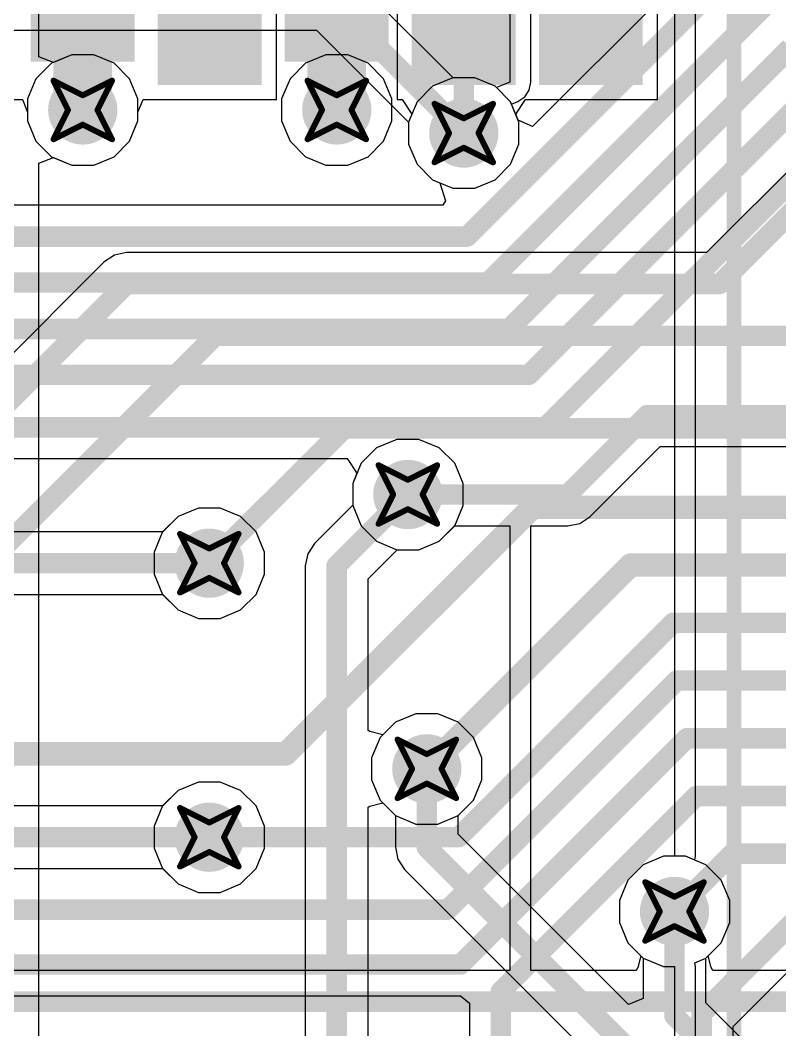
# Model space of a CAD drawing. Header units: inches. Extents: x -3 to 289, y -11 to 89.
# Drawn here: x 54.1 to 60.68, y 19.19 to 27.94 of the extents above; entities that cross this region are included whole.
import ezdxf

# ---------------------------------------------------------------- set-up
doc = ezdxf.new("R2010")
doc.units = ezdxf.units.IN
for name, color, linetype in [('Bottom Layer', 5, 'Continuous'), ('Drill Drawing', 1, 'Continuous'), ('Layer 1', 16, 'Continuous'), ('Layer 2', 76, 'Continuous'), ('Top Layer', 1, 'Continuous'), ('Top Overlay', 2, 'Continuous'), ('Top Paste', 8, 'Continuous'), ('Top Solder', 216, 'Continuous'), ('Via Holes', 16, 'Continuous')]:
    doc.layers.add(name, color=color, linetype=linetype)

# ---------------------------------------------------------------- blocks, each defined once
blk = doc.blocks.new('693071010811_2')
at = {"layer": 'Top Layer'}
for points in [[(-6.185, -2.525), (-5.385, -2.525), (-5.385, -4.0249), (-6.185, -4.0249)], [(-5.085, -2.525), (-4.285, -2.525), (-4.285, -4.0249), (-5.085, -4.0249)], [(-2.885, -2.525), (-2.085, -2.525), (-2.085, -4.0249), (-2.885, -4.0249)], [(-3.985, -2.725), (-3.185, -2.725), (-3.185, -4.2249), (-3.985, -4.2249)], [(-1.785, -2.725), (-0.985, -2.725), (-0.985, -4.2249), (-1.785, -4.2249)]]:
    blk.add_hatch(color=1, dxfattribs=at).paths.add_polyline_path(points)
at = {"layer": 'Top Paste'}
for points in [[(-6.185, -2.525), (-5.385, -2.525), (-5.385, -4.0249), (-6.185, -4.0249)], [(-5.085, -2.525), (-4.285, -2.525), (-4.285, -4.0249), (-5.085, -4.0249)], [(-2.885, -2.525), (-2.085, -2.525), (-2.085, -4.0249), (-2.885, -4.0249)], [(-3.985, -2.725), (-3.185, -2.725), (-3.185, -4.2249), (-3.985, -4.2249)], [(-1.785, -2.725), (-0.985, -2.725), (-0.985, -4.2249), (-1.785, -4.2249)]]:
    blk.add_hatch(color=8, dxfattribs=at).paths.add_polyline_path(points)
at = {"layer": 'Top Solder'}
for points in [[(-6.235, -2.475), (-5.335, -2.475), (-5.335, -4.0749), (-6.235, -4.0749)], [(-5.135, -2.475), (-4.235, -2.475), (-4.235, -4.0749), (-5.135, -4.0749)], [(-2.935, -2.475), (-2.035, -2.475), (-2.035, -4.0749), (-2.935, -4.0749)], [(-4.035, -2.675), (-3.135, -2.675), (-3.135, -4.2749), (-4.035, -4.2749)], [(-1.835, -2.675), (-0.935, -2.675), (-0.935, -4.2749), (-1.835, -4.2749)]]:
    blk.add_hatch(color=216, dxfattribs=at).paths.add_polyline_path(points)
at = {"layer": 'Top Overlay', "const_width": 0.127}
blk.add_lwpolyline([(-7.025, 7.175), (-7.025, -4.9439)], dxfattribs=at)

msp = doc.modelspace()

# ---------------------------------------------------------------- hatches: boundary and pattern name
at = {"layer": 'Bottom Layer'}
h = msp.add_hatch(color=5, dxfattribs=at)
edge = h.paths.add_edge_path()
edge.add_arc((54.639, 27.1576), 0.3, 0, 360)
h = msp.add_hatch(color=5, dxfattribs=at)
edge = h.paths.add_edge_path()
edge.add_arc((56.839, 27.1576), 0.3, 0, 360)
h = msp.add_hatch(color=5, dxfattribs=at)
edge = h.paths.add_edge_path()
edge.add_arc((57.939, 26.9576), 0.3, 0, 360)
h = msp.add_hatch(color=5, dxfattribs=at)
edge = h.paths.add_edge_path()
edge.add_arc((57.4549, 23.8268), 0.3, 0, 360)
h = msp.add_hatch(color=5, dxfattribs=at)
edge = h.paths.add_edge_path()
edge.add_arc((55.735, 23.2318), 0.3, 0, 360)
h = msp.add_hatch(color=5, dxfattribs=at)
edge = h.paths.add_edge_path()
edge.add_arc((57.6186, 21.4506), 0.3, 0, 360)
h = msp.add_hatch(color=5, dxfattribs=at)
edge = h.paths.add_edge_path()
edge.add_arc((55.735, 20.8583), 0.3, 0, 360)
h = msp.add_hatch(color=5, dxfattribs=at)
edge = h.paths.add_edge_path()
edge.add_arc((59.764, 20.2155), 0.3, 0, 360)
at = {"layer": 'Layer 1'}
h = msp.add_hatch(color=16, dxfattribs=at)
edge = h.paths.add_edge_path()
edge.add_arc((54.639, 27.1576), 0.3, 0, 360)
h = msp.add_hatch(color=16, dxfattribs=at)
edge = h.paths.add_edge_path()
edge.add_arc((56.839, 27.1576), 0.3, 0, 360)
h = msp.add_hatch(color=16, dxfattribs=at)
edge = h.paths.add_edge_path()
edge.add_arc((57.939, 26.9576), 0.3, 0, 360)
h = msp.add_hatch(color=16, dxfattribs=at)
edge = h.paths.add_edge_path()
edge.add_arc((57.4549, 23.8268), 0.3, 0, 360)
h = msp.add_hatch(color=16, dxfattribs=at)
edge = h.paths.add_edge_path()
edge.add_arc((55.735, 23.2318), 0.3, 0, 360)
h = msp.add_hatch(color=16, dxfattribs=at)
edge = h.paths.add_edge_path()
edge.add_arc((57.6186, 21.4506), 0.3, 0, 360)
h = msp.add_hatch(color=16, dxfattribs=at)
edge = h.paths.add_edge_path()
edge.add_arc((55.735, 20.8583), 0.3, 0, 360)
h = msp.add_hatch(color=16, dxfattribs=at)
edge = h.paths.add_edge_path()
edge.add_arc((59.764, 20.2155), 0.3, 0, 360)
at = {"layer": 'Layer 2'}
h = msp.add_hatch(color=76, dxfattribs=at)
edge = h.paths.add_edge_path()
edge.add_arc((54.639, 27.1576), 0.3, 0, 360)
h = msp.add_hatch(color=76, dxfattribs=at)
edge = h.paths.add_edge_path()
edge.add_arc((56.839, 27.1576), 0.3, 0, 360)
h = msp.add_hatch(color=76, dxfattribs=at)
edge = h.paths.add_edge_path()
edge.add_arc((57.939, 26.9576), 0.3, 0, 360)
h = msp.add_hatch(color=76, dxfattribs=at)
edge = h.paths.add_edge_path()
edge.add_arc((57.4549, 23.8268), 0.3, 0, 360)
h = msp.add_hatch(color=76, dxfattribs=at)
edge = h.paths.add_edge_path()
edge.add_arc((55.735, 23.2318), 0.3, 0, 360)
h = msp.add_hatch(color=76, dxfattribs=at)
edge = h.paths.add_edge_path()
edge.add_arc((57.6186, 21.4506), 0.3, 0, 360)
h = msp.add_hatch(color=76, dxfattribs=at)
edge = h.paths.add_edge_path()
edge.add_arc((55.735, 20.8583), 0.3, 0, 360)
h = msp.add_hatch(color=76, dxfattribs=at)
edge = h.paths.add_edge_path()
edge.add_arc((59.764, 20.2155), 0.3, 0, 360)
at = {"layer": 'Top Layer'}
h = msp.add_hatch(color=1, dxfattribs=at)
edge = h.paths.add_edge_path()
edge.add_arc((54.639, 27.1576), 0.3, 0, 360)
h = msp.add_hatch(color=1, dxfattribs=at)
edge = h.paths.add_edge_path()
edge.add_arc((56.839, 27.1576), 0.3, 0, 360)
h = msp.add_hatch(color=1, dxfattribs=at)
edge = h.paths.add_edge_path()
edge.add_arc((57.939, 26.9576), 0.3, 0, 360)
h = msp.add_hatch(color=1, dxfattribs=at)
edge = h.paths.add_edge_path()
edge.add_arc((57.4549, 23.8268), 0.3, 0, 360)
h = msp.add_hatch(color=1, dxfattribs=at)
edge = h.paths.add_edge_path()
edge.add_arc((55.735, 23.2318), 0.3, 0, 360)
h = msp.add_hatch(color=1, dxfattribs=at)
edge = h.paths.add_edge_path()
edge.add_arc((57.6186, 21.4506), 0.3, 0, 360)
h = msp.add_hatch(color=1, dxfattribs=at)
edge = h.paths.add_edge_path()
edge.add_arc((55.735, 20.8583), 0.3, 0, 360)
h = msp.add_hatch(color=1, dxfattribs=at)
edge = h.paths.add_edge_path()
edge.add_arc((59.764, 20.2155), 0.3, 0, 360)
at = {"layer": 'Via Holes'}
h = msp.add_hatch(color=7, dxfattribs=at)
edge = h.paths.add_edge_path()
edge.add_arc((54.639, 27.1576), 0.15, 0, 360)
h = msp.add_hatch(color=7, dxfattribs=at)
edge = h.paths.add_edge_path()
edge.add_arc((56.839, 27.1576), 0.15, 0, 360)
h = msp.add_hatch(color=7, dxfattribs=at)
edge = h.paths.add_edge_path()
edge.add_arc((57.939, 26.9576), 0.15, 0, 360)
h = msp.add_hatch(color=7, dxfattribs=at)
edge = h.paths.add_edge_path()
edge.add_arc((57.4549, 23.8268), 0.15, 0, 360)
h = msp.add_hatch(color=7, dxfattribs=at)
edge = h.paths.add_edge_path()
edge.add_arc((55.735, 23.2318), 0.15, 0, 360)
h = msp.add_hatch(color=7, dxfattribs=at)
edge = h.paths.add_edge_path()
edge.add_arc((57.6186, 21.4506), 0.15, 0, 360)
h = msp.add_hatch(color=7, dxfattribs=at)
edge = h.paths.add_edge_path()
edge.add_arc((55.735, 20.8583), 0.15, 0, 360)
h = msp.add_hatch(color=7, dxfattribs=at)
edge = h.paths.add_edge_path()
edge.add_arc((59.764, 20.2155), 0.15, 0, 360)

# ---------------------------------------------------------------- linework, layer by layer
at = {"layer": 'Bottom Layer'}
for p, q in [((60.4033, 28.8822), (58.5341, 27.013)), ((58.339, 28.8374), (58.339, 27.3993)), ((58.5202, 27.3993), (58.5202, 28.8374)), ((56.7439, 27.6354), (56.5683, 27.5627)), ((56.934, 27.6354), (56.7439, 27.6354)), ((57.1096, 27.5627), (56.934, 27.6354)), ((56.5683, 27.5627), (56.4339, 27.4283)), ((57.244, 27.4283), (57.1096, 27.5627)), ((56.4339, 27.4283), (56.3612, 27.2527)), ((57.3168, 27.2527), (57.244, 27.4283)), ((57.8439, 27.4354), (57.6683, 27.3627)), ((58.034, 27.4354), (57.8439, 27.4354)), ((58.2096, 27.3627), (58.034, 27.4354)), ((58.339, 27.3993), (58.2216, 27.3507)), ((58.5065, 27.3299), (58.5202, 27.3993)), ((57.6683, 27.3627), (57.5339, 27.2283)), ((58.2216, 27.3507), (58.2096, 27.3627)), ((58.4672, 27.2711), (58.5065, 27.3299)), ((56.3612, 27.2527), (56.3612, 27.0626)), ((57.3168, 27.0626), (57.3168, 27.2527)), ((57.5339, 27.2283), (57.4612, 27.0527)), ((58.3522, 27.2085), (58.4083, 27.2318)), ((58.4101, 27.0687), (58.3522, 27.2085)), ((58.4083, 27.2318), (58.4672, 27.2711)), ((56.3612, 27.0626), (56.4339, 26.887)), ((57.244, 26.887), (57.3168, 27.0626)), ((57.4612, 27.0527), (57.4612, 26.8626)), ((58.5341, 27.013), (58.4101, 27.0687)), ((56.4339, 26.887), (56.5683, 26.7526)), ((57.1096, 26.7526), (57.244, 26.887)), ((57.4612, 26.8626), (57.5339, 26.687)), ((56.5683, 26.7526), (56.7439, 26.6798)), ((56.7439, 26.6798), (56.934, 26.6798)), ((56.934, 26.6798), (57.1096, 26.7526)), ((57.5339, 26.687), (57.6683, 26.5526)), ((57.6683, 26.5526), (57.7321, 26.5261)), ((57.7321, 26.5261), (57.7817, 26.3691)), ((57.7579, 26.3323), (53.0342, 26.3323)), ((57.7817, 26.3691), (57.7579, 26.3323)), ((59.0313, 23.6345), (59.6387, 24.2419)), ((59.6387, 24.2419), (66.8904, 24.2419)), ((8.6649, 24.1375), (56.929, 24.1375)), ((56.929, 24.1375), (57.0139, 24.0105)), ((57.0139, 24.0105), (56.9771, 23.9218)), ((56.9771, 23.9218), (56.9771, 23.7318)), ((55.64, 23.7096), (55.4644, 23.6368)), ((55.8301, 23.7096), (55.64, 23.7096)), ((56.0057, 23.6368), (55.8301, 23.7096)), ((56.9771, 23.7318), (57.0499, 23.5561)), ((55.4644, 23.6368), (55.3313, 23.5037)), ((56.1401, 23.5024), (56.0057, 23.6368)), ((58.943, 23.5756), (59.0313, 23.6345)), ((57.0499, 23.5561), (57.1843, 23.4217)), ((57.7256, 23.4217), (57.8587, 23.5549)), ((57.8587, 23.5549), (58.339, 23.5549)), ((58.339, 23.5549), (58.339, 19.7052)), ((58.5202, 19.7052), (58.5202, 23.5549)), ((58.5202, 23.5549), (58.839, 23.5549)), ((58.839, 23.5549), (58.943, 23.5756)), ((55.3313, 23.5037), (16.4567, 23.5037)), ((56.2128, 23.3268), (56.1401, 23.5024)), ((57.1843, 23.4217), (57.3599, 23.349)), ((57.3599, 23.349), (57.55, 23.349)), ((57.55, 23.349), (57.7256, 23.4217)), ((56.2128, 23.1367), (56.2128, 23.3268)), ((56.1401, 22.9611), (56.2128, 23.1367)), ((16.5694, 22.9598), (55.3313, 22.9598)), ((55.3313, 22.9598), (55.4644, 22.8267)), ((56.0057, 22.8267), (56.1401, 22.9611)), ((55.4644, 22.8267), (55.64, 22.754)), ((55.8301, 22.754), (56.0057, 22.8267)), ((55.64, 22.754), (55.8301, 22.754)), ((57.5235, 21.9284), (57.3479, 21.8556)), ((57.7136, 21.9284), (57.5235, 21.9284)), ((57.8892, 21.8556), (57.7136, 21.9284)), ((57.3479, 21.8556), (57.2135, 21.7212)), ((58.0236, 21.7212), (57.8892, 21.8556)), ((57.2135, 21.7212), (57.1408, 21.5456)), ((58.0964, 21.5456), (58.0236, 21.7212)), ((57.1408, 21.5456), (57.1408, 21.3556)), ((58.0964, 21.3556), (58.0964, 21.5456)), ((57.1408, 21.3556), (57.2135, 21.1799)), ((58.0236, 21.1799), (58.0964, 21.3556)), ((55.4644, 21.2634), (55.33, 21.129)), ((55.64, 21.3361), (55.4644, 21.2634)), ((55.8301, 21.3361), (55.64, 21.3361)), ((56.0057, 21.2634), (55.8301, 21.3361)), ((56.1401, 21.129), (56.0057, 21.2634)), ((57.2135, 21.1799), (57.3479, 21.0455)), ((57.8892, 21.0455), (58.0236, 21.1799)), ((55.33, 21.129), (55.2572, 20.9534)), ((56.2128, 20.9534), (56.1401, 21.129)), ((57.3479, 21.0455), (57.5235, 20.9728)), ((57.7136, 20.9728), (57.8892, 21.0455)), ((55.2572, 20.9534), (55.2572, 20.7633)), ((56.2128, 20.7633), (56.2128, 20.9534)), ((57.5235, 20.9728), (57.7136, 20.9728)), ((55.2572, 20.7633), (55.33, 20.5877)), ((56.1401, 20.5877), (56.2128, 20.7633)), ((59.6689, 20.6933), (59.4933, 20.6206)), ((59.859, 20.6933), (59.6689, 20.6933)), ((60.0346, 20.6206), (59.859, 20.6933)), ((55.33, 20.5877), (55.4644, 20.4533)), ((56.0057, 20.4533), (56.1401, 20.5877)), ((59.4933, 20.6206), (59.3589, 20.4862)), ((60.169, 20.4862), (60.0346, 20.6206)), ((59.3589, 20.4862), (59.2862, 20.3106)), ((60.2418, 20.3106), (60.169, 20.4862)), ((55.4644, 20.4533), (55.64, 20.3805)), ((55.64, 20.3805), (55.8301, 20.3805)), ((55.8301, 20.3805), (56.0057, 20.4533)), ((59.2862, 20.3106), (59.2862, 20.1205)), ((60.2418, 20.1205), (60.2418, 20.3106)), ((59.2862, 20.1205), (59.3589, 19.9449)), ((60.169, 19.9449), (60.2418, 20.1205)), ((59.3589, 19.9449), (59.4715, 19.8322)), ((60.0564, 19.8322), (60.169, 19.9449)), ((59.4715, 19.8322), (59.4466, 19.7295)), ((60.0813, 19.7295), (60.0564, 19.8322)), ((58.339, 19.7052), (24.0739, 19.7052)), ((59.4326, 19.7052), (58.5202, 19.7052)), ((59.4466, 19.7295), (59.4326, 19.7052)), ((60.0953, 19.7052), (60.0813, 19.7295)), ((64.4349, 19.7052), (60.0953, 19.7052))]:
    msp.add_line(p, q, dxfattribs=at)
at = {"layer": 'Bottom Layer', "const_width": 0.1778}
for points in [[(57.9661, 26.0604), (60.5956, 28.6899)], [(58.1504, 25.6626), (60.5832, 28.0954)], [(58.3311, 25.2596), (60.7686, 27.6971)], [(58.5017, 24.8633), (60.9372, 27.2988)], [(58.6465, 24.4094), (61.1216, 26.8845)], [(52.9216, 26.0604), (57.9661, 26.0604)], [(38.057, 25.6626), (58.1504, 25.6626)], [(24.3911, 25.2596), (58.3311, 25.2596)], [(23.6163, 24.8633), (58.5017, 24.8633)], [(58.839, 23.8268), (59.526, 24.5139)], [(59.526, 24.5139), (67.2942, 24.5139)], [(8.2611, 24.4094), (58.6465, 24.4094)], [(57.4549, 23.8268), (58.839, 23.8268)], [(16.4567, 23.2318), (55.735, 23.2318)], [(23.6701, 19.4333), (64.5476, 19.4333)]]:
    msp.add_lwpolyline(points, dxfattribs=at)
at = {"layer": 'Bottom Layer', "const_width": 0.0889}
for points in [[(57.9216, 26.0604, 1), (58.0105, 26.0604, 1)], [(57.9216, 26.0604, 1), (58.0105, 26.0604, 1)], [(58.106, 25.6626, 1), (58.1949, 25.6626, 1)], [(58.106, 25.6626, 1), (58.1949, 25.6626, 1)], [(58.2867, 25.2596, 1), (58.3756, 25.2596, 1)], [(58.2867, 25.2596, 1), (58.3756, 25.2596, 1)], [(58.4573, 24.8633, 1), (58.5462, 24.8633, 1)], [(58.4573, 24.8633, 1), (58.5462, 24.8633, 1)], [(59.4816, 24.5139, 1), (59.5705, 24.5139, 1)], [(59.4816, 24.5139, 1), (59.5705, 24.5139, 1)], [(58.6021, 24.4094, 1), (58.691, 24.4094, 1)], [(58.6021, 24.4094, 1), (58.691, 24.4094, 1)], [(57.4105, 23.8268, 1), (57.4994, 23.8268, 1)], [(58.7945, 23.8268, 1), (58.8834, 23.8268, 1)], [(58.7945, 23.8268, 1), (58.8834, 23.8268, 1)], [(55.6906, 23.2318, 1), (55.7795, 23.2318, 1)]]:
    msp.add_lwpolyline(points, format="xyb", close=True, dxfattribs=at)
at = {"layer": 'Drill Drawing', "const_width": 0.0508}
for points in [[(54.385, 27.4116), (54.639, 27.2846)], [(54.385, 27.4116), (54.512, 27.1576)], [(54.639, 27.2846), (54.893, 27.4116)], [(54.766, 27.1576), (54.893, 27.4116)], [(56.585, 27.4116), (56.839, 27.2846)], [(56.585, 27.4116), (56.712, 27.1576)], [(56.839, 27.2846), (57.093, 27.4116)], [(56.966, 27.1576), (57.093, 27.4116)], [(57.685, 27.2116), (57.939, 27.0846)], [(57.685, 27.2116), (57.812, 26.9576)], [(57.939, 27.0846), (58.193, 27.2116)], [(58.066, 26.9576), (58.193, 27.2116)], [(54.385, 26.9036), (54.512, 27.1576)], [(54.766, 27.1576), (54.893, 26.9036)], [(56.585, 26.9036), (56.712, 27.1576)], [(56.966, 27.1576), (57.093, 26.9036)], [(54.385, 26.9036), (54.639, 27.0306)], [(54.639, 27.0306), (54.893, 26.9036)], [(56.585, 26.9036), (56.839, 27.0306)], [(56.839, 27.0306), (57.093, 26.9036)], [(57.685, 26.7036), (57.812, 26.9576)], [(58.066, 26.9576), (58.193, 26.7036)], [(57.685, 26.7036), (57.939, 26.8306)], [(57.939, 26.8306), (58.193, 26.7036)], [(57.2009, 24.0808), (57.4549, 23.9538)], [(57.2009, 24.0808), (57.3279, 23.8268)], [(57.4549, 23.9538), (57.7089, 24.0808)], [(57.5819, 23.8268), (57.7089, 24.0808)], [(57.2009, 23.5728), (57.3279, 23.8268)], [(57.5819, 23.8268), (57.7089, 23.5728)], [(57.2009, 23.5728), (57.4549, 23.6998)], [(57.4549, 23.6998), (57.7089, 23.5728)], [(55.481, 23.4858), (55.735, 23.3588)], [(55.481, 23.4858), (55.608, 23.2318)], [(55.735, 23.3588), (55.989, 23.4858)], [(55.862, 23.2318), (55.989, 23.4858)], [(55.481, 22.9778), (55.608, 23.2318)], [(55.862, 23.2318), (55.989, 22.9778)], [(55.481, 22.9778), (55.735, 23.1048)], [(55.735, 23.1048), (55.989, 22.9778)], [(57.3646, 21.7046), (57.6186, 21.5776)], [(57.3646, 21.7046), (57.4916, 21.4506)], [(57.6186, 21.5776), (57.8726, 21.7046)], [(57.7456, 21.4506), (57.8726, 21.7046)], [(57.3646, 21.1966), (57.4916, 21.4506)], [(57.7456, 21.4506), (57.8726, 21.1966)], [(57.3646, 21.1966), (57.6186, 21.3236)], [(57.6186, 21.3236), (57.8726, 21.1966)], [(55.481, 21.1123), (55.735, 20.9853)], [(55.481, 21.1123), (55.608, 20.8583)], [(55.735, 20.9853), (55.989, 21.1123)], [(55.862, 20.8583), (55.989, 21.1123)], [(55.481, 20.6043), (55.608, 20.8583)], [(55.862, 20.8583), (55.989, 20.6043)], [(55.481, 20.6043), (55.735, 20.7313)], [(55.735, 20.7313), (55.989, 20.6043)], [(59.51, 20.4695), (59.764, 20.3425)], [(59.51, 20.4695), (59.637, 20.2155)], [(59.764, 20.3425), (60.018, 20.4695)], [(59.891, 20.2155), (60.018, 20.4695)], [(59.51, 19.9615), (59.637, 20.2155)], [(59.891, 20.2155), (60.018, 19.9615)], [(59.51, 19.9615), (59.764, 20.0885)], [(59.764, 20.0885), (60.018, 19.9615)]]:
    msp.add_lwpolyline(points, dxfattribs=at)
at = {"layer": 'Drill Drawing', "const_width": 0.0254}
for points in [[(54.3723, 27.4116, 1), (54.3977, 27.4116, 1)], [(54.3723, 27.4116, 1), (54.3977, 27.4116, 1)], [(54.8803, 27.4116, 1), (54.9057, 27.4116, 1)], [(54.8803, 27.4116, 1), (54.9057, 27.4116, 1)], [(56.5723, 27.4116, 1), (56.5977, 27.4116, 1)], [(56.5723, 27.4116, 1), (56.5977, 27.4116, 1)], [(57.0803, 27.4116, 1), (57.1057, 27.4116, 1)], [(57.0803, 27.4116, 1), (57.1057, 27.4116, 1)], [(54.6263, 27.2846, 1), (54.6517, 27.2846, 1)], [(54.6263, 27.2846, 1), (54.6517, 27.2846, 1)], [(56.8263, 27.2846, 1), (56.8517, 27.2846, 1)], [(56.8263, 27.2846, 1), (56.8517, 27.2846, 1)], [(57.6723, 27.2116, 1), (57.6977, 27.2116, 1)], [(57.6723, 27.2116, 1), (57.6977, 27.2116, 1)], [(58.1803, 27.2116, 1), (58.2057, 27.2116, 1)], [(58.1803, 27.2116, 1), (58.2057, 27.2116, 1)], [(54.4993, 27.1576, 1), (54.5247, 27.1576, 1)], [(54.4993, 27.1576, 1), (54.5247, 27.1576, 1)], [(54.7533, 27.1576, 1), (54.7787, 27.1576, 1)], [(54.7533, 27.1576, 1), (54.7787, 27.1576, 1)], [(56.6993, 27.1576, 1), (56.7247, 27.1576, 1)], [(56.6993, 27.1576, 1), (56.7247, 27.1576, 1)], [(56.9533, 27.1576, 1), (56.9787, 27.1576, 1)], [(56.9533, 27.1576, 1), (56.9787, 27.1576, 1)], [(57.9263, 27.0846, 1), (57.9517, 27.0846, 1)], [(57.9263, 27.0846, 1), (57.9517, 27.0846, 1)], [(54.6263, 27.0306, 1), (54.6517, 27.0306, 1)], [(54.6263, 27.0306, 1), (54.6517, 27.0306, 1)], [(56.8263, 27.0306, 1), (56.8517, 27.0306, 1)], [(56.8263, 27.0306, 1), (56.8517, 27.0306, 1)], [(57.7993, 26.9576, 1), (57.8247, 26.9576, 1)], [(57.7993, 26.9576, 1), (57.8247, 26.9576, 1)], [(58.0533, 26.9576, 1), (58.0787, 26.9576, 1)], [(58.0533, 26.9576, 1), (58.0787, 26.9576, 1)], [(54.3723, 26.9036, 1), (54.3977, 26.9036, 1)], [(54.3723, 26.9036, 1), (54.3977, 26.9036, 1)], [(54.8803, 26.9036, 1), (54.9057, 26.9036, 1)], [(54.8803, 26.9036, 1), (54.9057, 26.9036, 1)], [(56.5723, 26.9036, 1), (56.5977, 26.9036, 1)], [(56.5723, 26.9036, 1), (56.5977, 26.9036, 1)], [(57.0803, 26.9036, 1), (57.1057, 26.9036, 1)], [(57.0803, 26.9036, 1), (57.1057, 26.9036, 1)], [(57.9263, 26.8306, 1), (57.9517, 26.8306, 1)], [(57.9263, 26.8306, 1), (57.9517, 26.8306, 1)], [(57.6723, 26.7036, 1), (57.6977, 26.7036, 1)], [(57.6723, 26.7036, 1), (57.6977, 26.7036, 1)], [(58.1803, 26.7036, 1), (58.2057, 26.7036, 1)], [(58.1803, 26.7036, 1), (58.2057, 26.7036, 1)], [(57.1882, 24.0808, 1), (57.2136, 24.0808, 1)], [(57.1882, 24.0808, 1), (57.2136, 24.0808, 1)], [(57.6962, 24.0808, 1), (57.7216, 24.0808, 1)], [(57.6962, 24.0808, 1), (57.7216, 24.0808, 1)], [(57.4422, 23.9538, 1), (57.4676, 23.9538, 1)], [(57.4422, 23.9538, 1), (57.4676, 23.9538, 1)], [(57.3152, 23.8268, 1), (57.3406, 23.8268, 1)], [(57.3152, 23.8268, 1), (57.3406, 23.8268, 1)], [(57.5692, 23.8268, 1), (57.5946, 23.8268, 1)], [(57.5692, 23.8268, 1), (57.5946, 23.8268, 1)], [(57.4422, 23.6998, 1), (57.4676, 23.6998, 1)], [(57.4422, 23.6998, 1), (57.4676, 23.6998, 1)], [(57.1882, 23.5728, 1), (57.2136, 23.5728, 1)], [(57.1882, 23.5728, 1), (57.2136, 23.5728, 1)], [(57.6962, 23.5728, 1), (57.7216, 23.5728, 1)], [(57.6962, 23.5728, 1), (57.7216, 23.5728, 1)], [(55.4683, 23.4858, 1), (55.4937, 23.4858, 1)], [(55.4683, 23.4858, 1), (55.4937, 23.4858, 1)], [(55.9763, 23.4858, 1), (56.0017, 23.4858, 1)], [(55.9763, 23.4858, 1), (56.0017, 23.4858, 1)], [(55.7223, 23.3588, 1), (55.7477, 23.3588, 1)], [(55.7223, 23.3588, 1), (55.7477, 23.3588, 1)], [(55.5953, 23.2318, 1), (55.6207, 23.2318, 1)], [(55.5953, 23.2318, 1), (55.6207, 23.2318, 1)], [(55.8493, 23.2318, 1), (55.8747, 23.2318, 1)], [(55.8493, 23.2318, 1), (55.8747, 23.2318, 1)], [(55.7223, 23.1048, 1), (55.7477, 23.1048, 1)], [(55.7223, 23.1048, 1), (55.7477, 23.1048, 1)], [(55.4683, 22.9778, 1), (55.4937, 22.9778, 1)], [(55.4683, 22.9778, 1), (55.4937, 22.9778, 1)], [(55.9763, 22.9778, 1), (56.0017, 22.9778, 1)], [(55.9763, 22.9778, 1), (56.0017, 22.9778, 1)], [(57.3519, 21.7046, 1), (57.3773, 21.7046, 1)], [(57.3519, 21.7046, 1), (57.3773, 21.7046, 1)], [(57.8599, 21.7046, 1), (57.8853, 21.7046, 1)], [(57.8599, 21.7046, 1), (57.8853, 21.7046, 1)], [(57.6059, 21.5776, 1), (57.6313, 21.5776, 1)], [(57.6059, 21.5776, 1), (57.6313, 21.5776, 1)], [(57.4789, 21.4506, 1), (57.5043, 21.4506, 1)], [(57.4789, 21.4506, 1), (57.5043, 21.4506, 1)], [(57.7329, 21.4506, 1), (57.7583, 21.4506, 1)], [(57.7329, 21.4506, 1), (57.7583, 21.4506, 1)], [(57.6059, 21.3236, 1), (57.6313, 21.3236, 1)], [(57.6059, 21.3236, 1), (57.6313, 21.3236, 1)], [(57.3519, 21.1966, 1), (57.3773, 21.1966, 1)], [(57.3519, 21.1966, 1), (57.3773, 21.1966, 1)], [(57.8599, 21.1966, 1), (57.8853, 21.1966, 1)], [(57.8599, 21.1966, 1), (57.8853, 21.1966, 1)], [(55.4683, 21.1123, 1), (55.4937, 21.1123, 1)], [(55.4683, 21.1123, 1), (55.4937, 21.1123, 1)], [(55.9763, 21.1123, 1), (56.0017, 21.1123, 1)], [(55.9763, 21.1123, 1), (56.0017, 21.1123, 1)], [(55.7223, 20.9853, 1), (55.7477, 20.9853, 1)], [(55.7223, 20.9853, 1), (55.7477, 20.9853, 1)], [(55.5953, 20.8583, 1), (55.6207, 20.8583, 1)], [(55.5953, 20.8583, 1), (55.6207, 20.8583, 1)], [(55.8493, 20.8583, 1), (55.8747, 20.8583, 1)], [(55.8493, 20.8583, 1), (55.8747, 20.8583, 1)], [(55.7223, 20.7313, 1), (55.7477, 20.7313, 1)], [(55.7223, 20.7313, 1), (55.7477, 20.7313, 1)], [(55.4683, 20.6043, 1), (55.4937, 20.6043, 1)], [(55.4683, 20.6043, 1), (55.4937, 20.6043, 1)], [(55.9763, 20.6043, 1), (56.0017, 20.6043, 1)], [(55.9763, 20.6043, 1), (56.0017, 20.6043, 1)], [(59.4973, 20.4695, 1), (59.5227, 20.4695, 1)], [(59.4973, 20.4695, 1), (59.5227, 20.4695, 1)], [(60.0053, 20.4695, 1), (60.0307, 20.4695, 1)], [(60.0053, 20.4695, 1), (60.0307, 20.4695, 1)], [(59.7513, 20.3425, 1), (59.7767, 20.3425, 1)], [(59.7513, 20.3425, 1), (59.7767, 20.3425, 1)], [(59.6243, 20.2155, 1), (59.6497, 20.2155, 1)], [(59.6243, 20.2155, 1), (59.6497, 20.2155, 1)], [(59.8783, 20.2155, 1), (59.9037, 20.2155, 1)], [(59.8783, 20.2155, 1), (59.9037, 20.2155, 1)], [(59.7513, 20.0885, 1), (59.7767, 20.0885, 1)], [(59.7513, 20.0885, 1), (59.7767, 20.0885, 1)], [(59.4973, 19.9615, 1), (59.5227, 19.9615, 1)], [(59.4973, 19.9615, 1), (59.5227, 19.9615, 1)], [(60.0053, 19.9615, 1), (60.0307, 19.9615, 1)], [(60.0053, 19.9615, 1), (60.0307, 19.9615, 1)]]:
    msp.add_lwpolyline(points, format="xyb", close=True, dxfattribs=at)
at = {"layer": 'Layer 1'}
for p, q in [((57.8457, 27.4354), (56.9681, 28.3131)), ((43.9378, 27.8489), (56.6632, 27.8489)), ((56.6632, 27.8489), (57.4612, 27.0509)), ((54.5439, 27.6354), (54.3683, 27.5627)), ((54.734, 27.6354), (54.5439, 27.6354)), ((54.9096, 27.5627), (54.734, 27.6354)), ((54.3683, 27.5627), (54.2339, 27.4283)), ((55.044, 27.4283), (54.9096, 27.5627)), ((54.2339, 27.4283), (54.1612, 27.2527)), ((55.1168, 27.2527), (55.044, 27.4283)), ((58.034, 27.4354), (57.8457, 27.4354)), ((58.2096, 27.3627), (58.034, 27.4354)), ((58.344, 27.2283), (58.2096, 27.3627)), ((54.1612, 27.2527), (54.1612, 27.0626)), ((55.1168, 27.0626), (55.1168, 27.2527)), ((58.4168, 27.0527), (58.344, 27.2283)), ((54.1612, 27.0626), (54.2339, 26.887)), ((55.044, 26.887), (55.1168, 27.0626)), ((57.4612, 27.0509), (57.4612, 26.8626)), ((58.4168, 26.8626), (58.4168, 27.0527)), ((54.2339, 26.887), (54.3683, 26.7526)), ((54.9096, 26.7526), (55.044, 26.887)), ((57.4612, 26.8626), (57.5339, 26.687)), ((58.344, 26.687), (58.4168, 26.8626)), ((54.3683, 26.7526), (54.5439, 26.6798)), ((54.5439, 26.6798), (54.734, 26.6798)), ((54.734, 26.6798), (54.9096, 26.7526)), ((57.5339, 26.687), (57.6683, 26.5526)), ((58.2096, 26.5526), (58.344, 26.687)), ((57.6683, 26.5526), (57.8439, 26.4798)), ((58.034, 26.4798), (58.2096, 26.5526)), ((57.8439, 26.4798), (58.034, 26.4798)), ((57.1843, 24.2318), (57.0499, 24.0974)), ((57.3599, 24.3046), (57.1843, 24.2318)), ((57.55, 24.3046), (57.3599, 24.3046)), ((57.7256, 24.2318), (57.55, 24.3046)), ((57.86, 24.0974), (57.7256, 24.2318)), ((57.0499, 24.0974), (56.9771, 23.9218)), ((57.9327, 23.9218), (57.86, 24.0974)), ((56.9771, 23.9218), (56.9771, 23.7318)), ((57.9327, 23.7318), (57.9327, 23.9218)), ((55.64, 23.7096), (55.4644, 23.6368)), ((55.8301, 23.7096), (55.64, 23.7096)), ((56.0057, 23.6368), (55.8301, 23.7096)), ((56.9771, 23.7318), (57.0499, 23.5561)), ((57.86, 23.5561), (57.9327, 23.7318)), ((55.4644, 23.6368), (55.33, 23.5024)), ((56.1401, 23.5024), (56.0057, 23.6368)), ((57.0499, 23.5561), (57.1843, 23.4217)), ((57.7256, 23.4217), (57.86, 23.5561)), ((55.33, 23.5024), (55.2572, 23.3268)), ((56.2128, 23.3268), (56.1401, 23.5024)), ((57.1843, 23.4217), (57.3599, 23.349)), ((57.3599, 23.349), (57.55, 23.349)), ((57.55, 23.349), (57.7256, 23.4217)), ((55.2572, 23.3268), (55.2572, 23.1367)), ((56.2128, 23.1367), (56.2128, 23.3268)), ((55.2572, 23.1367), (55.33, 22.9611)), ((56.1401, 22.9611), (56.2128, 23.1367)), ((55.33, 22.9611), (55.4644, 22.8267)), ((56.0057, 22.8267), (56.1401, 22.9611)), ((55.4644, 22.8267), (55.64, 22.754)), ((55.8301, 22.754), (56.0057, 22.8267)), ((55.64, 22.754), (55.8301, 22.754)), ((57.5235, 21.9284), (57.3479, 21.8556)), ((57.7136, 21.9284), (57.5235, 21.9284)), ((57.8892, 21.8556), (57.7136, 21.9284)), ((57.3479, 21.8556), (57.2135, 21.7212)), ((58.0236, 21.7212), (57.8892, 21.8556)), ((57.2135, 21.7212), (57.1408, 21.5456)), ((58.0964, 21.5456), (58.0236, 21.7212)), ((57.1408, 21.5456), (57.1408, 21.3556)), ((58.0964, 21.3556), (58.0964, 21.5456)), ((57.1408, 21.3556), (57.2135, 21.1799)), ((58.0236, 21.1799), (58.0964, 21.3556)), ((55.4644, 21.2634), (55.3313, 21.1302)), ((55.64, 21.3361), (55.4644, 21.2634)), ((55.8301, 21.3361), (55.64, 21.3361)), ((56.0057, 21.2634), (55.8301, 21.3361)), ((56.1401, 21.129), (56.0057, 21.2634)), ((57.2135, 21.1799), (57.3467, 21.0468)), ((57.8905, 21.0468), (58.0236, 21.1799)), ((55.3313, 21.1302), (52.4795, 21.1302)), ((56.2128, 20.9534), (56.1401, 21.129)), ((57.3467, 21.0468), (57.3467, 20.771)), ((57.8905, 20.8836), (57.8905, 21.0468)), ((56.2128, 20.7633), (56.2128, 20.9534)), ((59.365, 19.4091), (57.8905, 20.8836)), ((56.1401, 20.5877), (56.2128, 20.7633)), ((57.3467, 20.771), (57.3674, 20.6669)), ((57.3674, 20.6669), (57.4263, 20.5787)), ((59.6689, 20.6933), (59.4933, 20.6206)), ((59.859, 20.6933), (59.6689, 20.6933)), ((60.0346, 20.6206), (59.859, 20.6933)), ((50.5809, 20.5864), (55.3313, 20.5864)), ((55.3313, 20.5864), (55.4644, 20.4533)), ((56.0057, 20.4533), (56.1401, 20.5877)), ((57.4263, 20.5787), (68.5667, 9.4383)), ((59.4933, 20.6206), (59.3589, 20.4862)), ((60.169, 20.4862), (60.0346, 20.6206)), ((59.3589, 20.4862), (59.2862, 20.3106)), ((60.2418, 20.3106), (60.169, 20.4862)), ((55.4644, 20.4533), (55.64, 20.3805)), ((55.64, 20.3805), (55.8301, 20.3805)), ((55.8301, 20.3805), (56.0057, 20.4533)), ((59.2862, 20.3106), (59.2862, 20.1205)), ((60.2418, 20.1205), (60.2418, 20.3106)), ((59.2862, 20.1205), (59.3589, 19.9449)), ((60.169, 19.9449), (60.2418, 20.1205)), ((59.3589, 19.9449), (59.492, 19.8117)), ((60.0359, 19.8117), (60.169, 19.9449)), ((59.492, 19.8117), (59.492, 19.4617)), ((60.0359, 19.424), (60.0359, 19.8117)), ((59.492, 19.4617), (59.365, 19.4091)), ((63.1635, 16.2964), (60.0359, 19.424))]:
    msp.add_line(p, q, dxfattribs=at)
at = {"layer": 'Layer 1', "const_width": 0.1778}
for points in [[(56.7758, 28.1208), (57.939, 26.9576)], [(57.6186, 20.771), (57.6186, 21.4506)], [(50.4683, 20.8583), (55.735, 20.8583)], [(57.6186, 20.771), (72.6548, 5.7347)], [(59.764, 19.3114), (59.764, 20.2155)], [(59.764, 19.3114), (72.6294, 6.4459)]]:
    msp.add_lwpolyline(points, dxfattribs=at)
at = {"layer": 'Layer 1', "const_width": 0.0889}
for points in [[(57.8945, 26.9576, 1), (57.9834, 26.9576, 1)], [(57.5741, 21.4506, 1), (57.663, 21.4506, 1)], [(55.6906, 20.8583, 1), (55.7795, 20.8583, 1)], [(57.5741, 20.771, 1), (57.663, 20.771, 1)], [(57.5741, 20.771, 1), (57.663, 20.771, 1)], [(59.7195, 20.2155, 1), (59.8084, 20.2155, 1)], [(59.7195, 19.3114, 1), (59.8084, 19.3114, 1)], [(59.7195, 19.3114, 1), (59.8084, 19.3114, 1)]]:
    msp.add_lwpolyline(points, format="xyb", close=True, dxfattribs=at)
at = {"layer": 'Layer 2'}
for p, q in [((59.764, 32.8311), (59.764, 20.6933)), ((54.2588, 27.6191), (54.2588, 31.369)), ((59.9452, 20.6933), (59.9452, 28.9683)), ((54.5439, 27.6354), (54.3858, 27.5699)), ((54.734, 27.6354), (54.5439, 27.6354)), ((54.9096, 27.5627), (54.734, 27.6354)), ((56.7439, 27.6354), (56.5683, 27.5627)), ((56.934, 27.6354), (56.7439, 27.6354)), ((57.1096, 27.5627), (56.934, 27.6354)), ((54.3858, 27.5699), (54.2588, 27.6191)), ((55.044, 27.4283), (54.9096, 27.5627)), ((56.5683, 27.5627), (56.4339, 27.4283)), ((57.244, 27.4283), (57.1096, 27.5627)), ((55.1168, 27.2527), (55.044, 27.4283)), ((56.4339, 27.4283), (56.3612, 27.2527)), ((57.3168, 27.2527), (57.244, 27.4283)), ((57.8439, 27.4354), (57.6683, 27.3627)), ((58.034, 27.4354), (57.8439, 27.4354)), ((58.2096, 27.3627), (58.034, 27.4354)), ((57.6683, 27.3627), (57.5339, 27.2283)), ((58.344, 27.2283), (58.2096, 27.3627)), ((55.1168, 27.0626), (55.1168, 27.2527)), ((56.3612, 27.2527), (56.3612, 27.0626)), ((57.3168, 27.0626), (57.3168, 27.2527)), ((57.5339, 27.2283), (57.4612, 27.0527)), ((58.4168, 27.0527), (58.344, 27.2283)), ((55.044, 26.887), (55.1168, 27.0626)), ((56.3612, 27.0626), (56.4339, 26.887)), ((57.244, 26.887), (57.3168, 27.0626)), ((57.4612, 27.0527), (57.4612, 26.8626)), ((58.4168, 26.8626), (58.4168, 27.0527)), ((54.9096, 26.7526), (55.044, 26.887)), ((56.4339, 26.887), (56.5683, 26.7526)), ((57.1096, 26.7526), (57.244, 26.887)), ((57.4612, 26.8626), (57.5339, 26.687)), ((58.344, 26.687), (58.4168, 26.8626)), ((54.2588, 26.6961), (54.3858, 26.7453)), ((54.2588, 18.968), (54.2588, 26.6961)), ((54.3858, 26.7453), (54.5439, 26.6798)), ((54.5439, 26.6798), (54.734, 26.6798)), ((54.734, 26.6798), (54.9096, 26.7526)), ((56.5683, 26.7526), (56.7439, 26.6798)), ((56.7439, 26.6798), (56.934, 26.6798)), ((56.934, 26.6798), (57.1096, 26.7526)), ((57.5339, 26.687), (57.6683, 26.5526)), ((58.2096, 26.5526), (58.344, 26.687)), ((57.6683, 26.5526), (57.8439, 26.4798)), ((58.034, 26.4798), (58.2096, 26.5526)), ((57.8439, 26.4798), (58.034, 26.4798)), ((57.1843, 24.2318), (57.0499, 24.0974)), ((57.3599, 24.3046), (57.1843, 24.2318)), ((57.55, 24.3046), (57.3599, 24.3046)), ((57.7256, 24.2318), (57.55, 24.3046)), ((57.86, 24.0974), (57.7256, 24.2318)), ((57.0499, 24.0974), (56.9771, 23.9218)), ((57.9327, 23.9218), (57.86, 24.0974)), ((56.9771, 23.9218), (56.9771, 23.7336)), ((57.9327, 23.7318), (57.9327, 23.9218)), ((55.64, 23.7096), (55.4644, 23.6368)), ((55.8301, 23.7096), (55.64, 23.7096)), ((56.0057, 23.6368), (55.8301, 23.7096)), ((56.9771, 23.7336), (56.6459, 23.4023)), ((57.86, 23.5561), (57.9327, 23.7318)), ((55.4644, 23.6368), (55.33, 23.5024)), ((56.1401, 23.5024), (56.0057, 23.6368)), ((57.7256, 23.4217), (57.86, 23.5561)), ((55.33, 23.5024), (55.2572, 23.3268)), ((56.2128, 23.3268), (56.1401, 23.5024)), ((56.6459, 23.4023), (56.5869, 23.3141)), ((57.1101, 23.0974), (57.3617, 23.349)), ((57.3617, 23.349), (57.55, 23.349)), ((57.55, 23.349), (57.7256, 23.4217)), ((55.2572, 23.3268), (55.2572, 23.1367)), ((56.2128, 23.1367), (56.2128, 23.3268)), ((56.5869, 23.3141), (56.5662, 23.21)), ((56.5662, 23.21), (56.5662, 17.0184)), ((55.2572, 23.1367), (55.33, 22.9611)), ((56.1401, 22.9611), (56.2128, 23.1367)), ((57.1101, 21.7837), (57.1101, 23.0974)), ((55.33, 22.9611), (55.4644, 22.8267)), ((56.0057, 22.8267), (56.1401, 22.9611)), ((55.4644, 22.8267), (55.64, 22.754)), ((55.8301, 22.754), (56.0057, 22.8267)), ((55.64, 22.754), (55.8301, 22.754)), ((57.5235, 21.9284), (57.3479, 21.8556)), ((57.7136, 21.9284), (57.5235, 21.9284)), ((57.8892, 21.8556), (57.7136, 21.9284)), ((57.1265, 21.7738), (57.1101, 21.7837)), ((57.3479, 21.8556), (57.2371, 21.7448)), ((58.0236, 21.7212), (57.8892, 21.8556)), ((57.2371, 21.7448), (57.1265, 21.7738)), ((58.0964, 21.5456), (58.0236, 21.7212)), ((58.0964, 21.3556), (58.0964, 21.5456)), ((58.0236, 21.1799), (58.0964, 21.3556)), ((55.4644, 21.2634), (55.33, 21.129)), ((55.64, 21.3361), (55.4644, 21.2634)), ((55.8301, 21.3361), (55.64, 21.3361)), ((56.0057, 21.2634), (55.8301, 21.3361)), ((56.1401, 21.129), (56.0057, 21.2634)), ((57.8892, 21.0455), (58.0236, 21.1799)), ((55.33, 21.129), (55.2572, 20.9534)), ((56.2128, 20.9534), (56.1401, 21.129)), ((57.1101, 21.1174), (57.1265, 21.1274)), ((57.1101, 16.2013), (57.1101, 21.1174)), ((57.1265, 21.1274), (57.2371, 21.1564)), ((57.2371, 21.1564), (57.3479, 21.0455)), ((57.3479, 21.0455), (57.5235, 20.9728)), ((57.7136, 20.9728), (57.8892, 21.0455)), ((55.2572, 20.9534), (55.2572, 20.7633)), ((56.2128, 20.7633), (56.2128, 20.9534)), ((57.5235, 20.9728), (57.7136, 20.9728)), ((55.2572, 20.7633), (55.33, 20.5877)), ((56.1401, 20.5877), (56.2128, 20.7633)), ((59.6689, 20.6933), (59.4933, 20.6206)), ((59.764, 20.6933), (59.6689, 20.6933)), ((59.9387, 20.6603), (59.9452, 20.6933)), ((60.0346, 20.6206), (59.9387, 20.6603)), ((55.33, 20.5877), (55.4644, 20.4533)), ((56.0057, 20.4533), (56.1401, 20.5877)), ((59.4933, 20.6206), (59.3589, 20.4862)), ((60.169, 20.4862), (60.0346, 20.6206)), ((59.3589, 20.4862), (59.2862, 20.3106)), ((60.2418, 20.3106), (60.169, 20.4862)), ((55.4644, 20.4533), (55.64, 20.3805)), ((55.64, 20.3805), (55.8301, 20.3805)), ((55.8301, 20.3805), (56.0057, 20.4533)), ((59.2862, 20.3106), (59.2862, 20.1205)), ((60.2418, 20.1205), (60.2418, 20.3106)), ((59.2862, 20.1205), (59.3589, 19.9449)), ((60.169, 19.9449), (60.2418, 20.1205)), ((59.3589, 19.9449), (59.4933, 19.8105)), ((60.0346, 19.8105), (60.169, 19.9449)), ((59.4933, 19.8105), (59.6689, 19.7377)), ((59.9387, 19.7707), (60.0346, 19.8105)), ((59.9452, 19.7377), (59.9387, 19.7707)), ((59.6689, 19.7377), (59.764, 19.7377)), ((59.764, 19.7377), (59.764, 15.3606)), ((59.9452, 15.3606), (59.9452, 19.7377))]:
    msp.add_line(p, q, dxfattribs=at)
at = {"layer": 'Layer 2', "const_width": 0.1778}
for points in [[(56.8382, 23.21), (57.4549, 23.8268)], [(56.8382, 9.3741), (56.8382, 23.21)]]:
    msp.add_lwpolyline(points, dxfattribs=at)
at = {"layer": 'Layer 2', "const_width": 0.0889}
for points in [[(57.4105, 23.8268, 1), (57.4994, 23.8268, 1)], [(56.7937, 23.21, 1), (56.8826, 23.21, 1)], [(56.7937, 23.21, 1), (56.8826, 23.21, 1)]]:
    msp.add_lwpolyline(points, format="xyb", close=True, dxfattribs=at)
at = {"layer": 'Top Layer'}
for p, q in [((56.3168, 27.2469), (56.3168, 29.1025)), ((57.3612, 29.1025), (57.3612, 27.2469)), ((59.6168, 27.2469), (59.6168, 29.1025)), ((53.8109, 27.2469), (54.1168, 27.2469)), ((54.1168, 27.2469), (54.1612, 27.1383)), ((55.1168, 27.1383), (55.1612, 27.2469)), ((55.1612, 27.2469), (56.3168, 27.2469)), ((57.3612, 27.2469), (57.4042, 27.2469)), ((57.4042, 27.2469), (57.489, 27.1199)), ((58.3889, 27.1199), (58.4738, 27.2469)), ((58.4738, 27.2469), (59.6168, 27.2469)), ((54.1612, 27.1383), (54.1612, 27.0626)), ((55.1168, 27.0626), (55.1168, 27.1383)), ((57.489, 27.1199), (57.4612, 27.0527)), ((58.4168, 27.0527), (58.3889, 27.1199)), ((54.1612, 27.0626), (54.2339, 26.887)), ((55.044, 26.887), (55.1168, 27.0626)), ((57.4612, 27.0527), (57.4612, 26.8626)), ((58.4168, 26.8626), (58.4168, 27.0527)), ((54.2339, 26.887), (54.3683, 26.7526)), ((54.9096, 26.7526), (55.044, 26.887)), ((57.4612, 26.8626), (57.5339, 26.687)), ((58.344, 26.687), (58.4168, 26.8626)), ((60.9252, 26.8056), (60.0412, 25.9216)), ((54.3683, 26.7526), (54.5439, 26.6798)), ((54.5439, 26.6798), (54.734, 26.6798)), ((54.734, 26.6798), (54.9096, 26.7526)), ((57.5339, 26.687), (57.6683, 26.5526)), ((58.2096, 26.5526), (58.344, 26.687)), ((57.6683, 26.5526), (57.8439, 26.4798)), ((58.034, 26.4798), (58.2096, 26.5526)), ((57.8439, 26.4798), (58.034, 26.4798)), ((54.914, 25.9009), (54.8258, 25.8419)), ((55.0181, 25.9216), (54.914, 25.9009)), ((60.0412, 25.9216), (55.0181, 25.9216)), ((54.8258, 25.8419), (51.8186, 22.8347)), ((54.8258, 25.8419), (54.8258, 25.8419)), ((60.2715, 19.2191), (60.955, 19.9027)), ((28.2778, 19.4836), (57.9111, 19.4836)), ((57.9111, 19.4836), (57.9881, 19.4204)), ((57.9881, 19.4204), (57.9881, 18.7526)), ((60.2715, 14.6983), (60.2715, 19.2191))]:
    msp.add_line(p, q, dxfattribs=at)
for points, const_width in [([(56.839, 27.1576), (56.839, 28.5076)], 0.508), ([(54.639, 27.1576), (54.639, 28.3747)], 0.508), ([(56.839, 27.1576), (56.839, 28.3747)], 0.1778), ([(57.939, 26.9576), (57.939, 28.1747)], 0.1778), ([(60.1538, 25.6496), (61.1175, 26.6133)], 0.1778), ([(52.0109, 22.6424), (55.0181, 25.6496)], 0.1778), ([(55.0181, 25.6496), (60.1538, 25.6496)], 0.1778), ([(52.7378, 22.1528), (55.7865, 25.2016)], 0.1778), ([(55.7865, 25.2016), (62.4338, 25.2016)], 0.1778), ([(55.735, 23.2318), (56.9038, 24.4005)], 0.1778), ([(56.9038, 24.4005), (62.1626, 24.4005)], 0.1778), ([(56.3982, 21.5805), (58.5332, 23.7155)], 0.2032), ([(58.5332, 23.7155), (61.6989, 23.7155)], 0.2032), ([(57.6186, 21.4506), (59.3835, 23.2155)], 0.2032), ([(59.3835, 23.2155), (61.4776, 23.2155)], 0.2032), ([(57.8956, 20.8583), (59.7528, 22.7155)], 0.1778), ([(59.7528, 22.7155), (61.4776, 22.7155)], 0.1778), ([(57.7977, 20.2304), (59.7828, 22.2155)], 0.1778), ([(59.7828, 22.2155), (61.4776, 22.2155)], 0.1778), ([(57.9111, 19.7555), (59.8711, 21.7155)], 0.1778), ([(59.8711, 21.7155), (61.4776, 21.7155)], 0.1778), ([(53.6557, 21.5805), (56.3982, 21.5805)], 0.2032), ([(58.2601, 19.5224), (59.9532, 21.2155)], 0.1778), ([(59.9532, 21.2155), (61.4776, 21.2155)], 0.1778), ([(55.735, 20.8583), (57.8956, 20.8583)], 0.1778), ([(59.764, 20.2155), (60.264, 20.7155)], 0.1778), ([(60.264, 20.7155), (61.4776, 20.7155)], 0.1778), ([(11.3251, 20.2304), (57.7977, 20.2304)], 0.1778), ([(59.9995, 19.3318), (60.8833, 20.2155)], 0.1778), ([(28.1652, 19.7555), (57.9111, 19.7555)], 0.1778), ([(58.2601, 17.6937), (58.2601, 19.5224)], 0.1778), ([(59.9995, 14.2945), (59.9995, 19.3318)], 0.1778)]:
    msp.add_lwpolyline(points, dxfattribs=dict(at, const_width=const_width))
for points, const_width in [([(54.512, 27.1576, 1), (54.766, 27.1576, 1)], 0.254), ([(56.712, 27.1576, 1), (56.966, 27.1576, 1)], 0.254), ([(56.7945, 27.1576, 1), (56.8834, 27.1576, 1)], 0.0889), ([(57.8945, 26.9576, 1), (57.9834, 26.9576, 1)], 0.0889), ([(54.9737, 25.6496, 1), (55.0626, 25.6496, 1)], 0.0889), ([(54.9737, 25.6496, 1), (55.0626, 25.6496, 1)], 0.0889), ([(60.1094, 25.6496, 1), (60.1983, 25.6496, 1)], 0.0889), ([(60.1094, 25.6496, 1), (60.1983, 25.6496, 1)], 0.0889), ([(55.7421, 25.2016, 1), (55.831, 25.2016, 1)], 0.0889), ([(55.7421, 25.2016, 1), (55.831, 25.2016, 1)], 0.0889), ([(56.8593, 24.4005, 1), (56.9482, 24.4005, 1)], 0.0889), ([(56.8593, 24.4005, 1), (56.9482, 24.4005, 1)], 0.0889), ([(58.4824, 23.7155, 1), (58.584, 23.7155, 1)], 0.1016), ([(58.4824, 23.7155, 1), (58.584, 23.7155, 1)], 0.1016), ([(55.6906, 23.2318, 1), (55.7795, 23.2318, 1)], 0.0889), ([(59.3327, 23.2155, 1), (59.4343, 23.2155, 1)], 0.1016), ([(59.3327, 23.2155, 1), (59.4343, 23.2155, 1)], 0.1016), ([(59.7083, 22.7155, 1), (59.7972, 22.7155, 1)], 0.0889), ([(59.7083, 22.7155, 1), (59.7972, 22.7155, 1)], 0.0889), ([(59.7383, 22.2155, 1), (59.8272, 22.2155, 1)], 0.0889), ([(59.7383, 22.2155, 1), (59.8272, 22.2155, 1)], 0.0889), ([(59.8267, 21.7155, 1), (59.9156, 21.7155, 1)], 0.0889), ([(59.8267, 21.7155, 1), (59.9156, 21.7155, 1)], 0.0889), ([(56.3474, 21.5805, 1), (56.449, 21.5805, 1)], 0.1016), ([(56.3474, 21.5805, 1), (56.449, 21.5805, 1)], 0.1016), ([(57.5678, 21.4506, 1), (57.6694, 21.4506, 1)], 0.1016), ([(59.9088, 21.2155, 1), (59.9977, 21.2155, 1)], 0.0889), ([(59.9088, 21.2155, 1), (59.9977, 21.2155, 1)], 0.0889), ([(55.6906, 20.8583, 1), (55.7795, 20.8583, 1)], 0.0889), ([(57.8511, 20.8583, 1), (57.94, 20.8583, 1)], 0.0889), ([(57.8511, 20.8583, 1), (57.94, 20.8583, 1)], 0.0889), ([(60.2195, 20.7155, 1), (60.3084, 20.7155, 1)], 0.0889), ([(60.2195, 20.7155, 1), (60.3084, 20.7155, 1)], 0.0889), ([(57.7532, 20.2304, 1), (57.8421, 20.2304, 1)], 0.0889), ([(57.7532, 20.2304, 1), (57.8421, 20.2304, 1)], 0.0889), ([(59.7195, 20.2155, 1), (59.8084, 20.2155, 1)], 0.0889), ([(57.8667, 19.7555, 1), (57.9556, 19.7555, 1)], 0.0889), ([(57.8667, 19.7555, 1), (57.9556, 19.7555, 1)], 0.0889), ([(58.2156, 19.5224, 1), (58.3045, 19.5224, 1)], 0.0889), ([(58.2156, 19.5224, 1), (58.3045, 19.5224, 1)], 0.0889), ([(59.9551, 19.3318, 1), (60.044, 19.3318, 1)], 0.0889), ([(59.9551, 19.3318, 1), (60.044, 19.3318, 1)], 0.0889)]:
    msp.add_lwpolyline(points, format="xyb", close=True, dxfattribs=dict(at, const_width=const_width))

# ---------------------------------------------------------------- block references
at = {"rotation": 180}
msp.add_blockref('693071010811_2', (53.254, 24.8998), dxfattribs=at)

doc.saveas('drawing.dxf')
